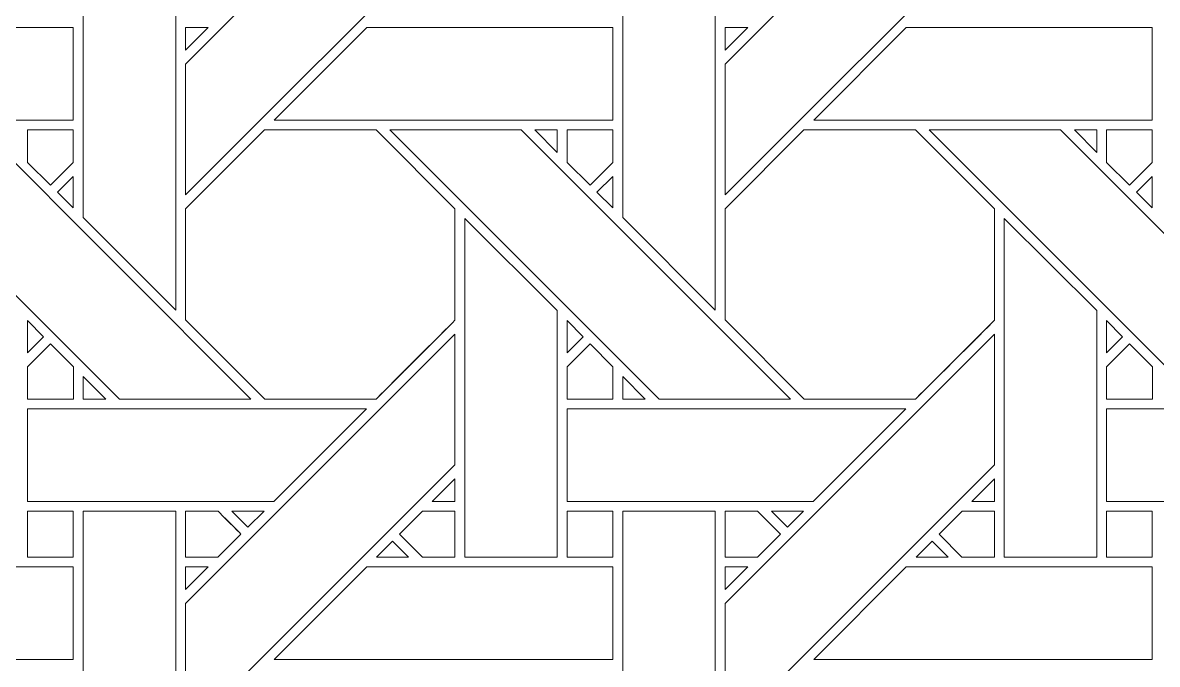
# Model space of a CAD drawing. Header units: inches. Extents: x 4.9 to 19.9, y 1.6 to 16.6.
# Drawn here: x 16.129 to 18.124, y 7.917 to 9.046 of the extents above; entities that cross this region are included whole.
import ezdxf

# ---------------------------------------------------------------- set-up
doc = ezdxf.new("R2010")
doc.units = ezdxf.units.IN
doc.header["$MEASUREMENT"] = 0
doc.layers.add('Design', color=7, linetype='Continuous', lineweight=0)

msp = doc.modelspace()

# ---------------------------------------------------------------- linework, layer by layer
at = {"layer": 'Design'}
for points, knots in [([(12.3829, 16.5948), (8.2407, 16.5948), (4.8829, 13.2369), (4.8829, 9.0948), (4.8829, 4.9526), (8.2407, 1.5948), (12.3829, 1.5948), (16.525, 1.5948), (19.8829, 4.9526), (19.8829, 9.0948), (19.8829, 13.2369), (16.525, 16.5948), (12.3829, 16.5948)], [0, 0, 0, 0, 1, 1, 1, 2, 2, 2, 3, 3, 3, 4, 4, 4, 4]), ([(12.3829, 15.6543), (8.7601, 15.6543), (5.8233, 12.7175), (5.8233, 9.0948), (5.8233, 5.472), (8.7601, 2.5353), (12.3829, 2.5353), (16.0056, 2.5353), (18.9424, 5.472), (18.9424, 9.0948), (18.9424, 12.7175), (16.0056, 15.6543), (12.3829, 15.6543)], [0, 0, 0, 0, 1, 1, 1, 2, 2, 2, 3, 3, 3, 4, 4, 4, 4]), ([(16.4153, 8.9731), (16.4153, 8.9731), (16.889, 9.4467), (16.889, 9.4467), (16.889, 9.4467), (16.889, 9.2166), (16.889, 9.2166), (16.889, 9.2166), (16.4153, 8.743), (16.4153, 8.743), (16.4153, 8.743), (16.4153, 8.9731), (16.4153, 8.9731)], [0, 0, 0, 0, 1, 1, 1, 2, 2, 2, 3, 3, 3, 4, 4, 4, 4]), ([(17.364, 8.9731), (17.364, 8.9731), (17.8377, 9.4467), (17.8377, 9.4467), (17.8377, 9.4467), (17.8377, 9.2166), (17.8377, 9.2166), (17.8377, 9.2166), (17.364, 8.743), (17.364, 8.743), (17.364, 8.743), (17.364, 8.9731), (17.364, 8.9731)], [0, 0, 0, 0, 1, 1, 1, 2, 2, 2, 3, 3, 3, 4, 4, 4, 4]), ([(16.3982, 9.1352), (16.3982, 9.1352), (16.3982, 8.5401), (16.3982, 8.5401), (16.3982, 8.5401), (16.2352, 8.703), (16.2352, 8.703), (16.2352, 8.703), (16.2352, 9.1352), (16.2352, 9.1352), (16.2352, 9.1352), (16.3982, 9.1352), (16.3982, 9.1352)], [0, 0, 0, 0, 1, 1, 1, 2, 2, 2, 3, 3, 3, 4, 4, 4, 4]), ([(17.3469, 9.1352), (17.3469, 9.1352), (17.3469, 8.5401), (17.3469, 8.5401), (17.3469, 8.5401), (17.184, 8.703), (17.184, 8.703), (17.184, 8.703), (17.184, 9.1352), (17.184, 9.1352), (17.184, 9.1352), (17.3469, 9.1352), (17.3469, 9.1352)], [0, 0, 0, 0, 1, 1, 1, 2, 2, 2, 3, 3, 3, 4, 4, 4, 4]), ([(15.6224, 8.8745), (15.6224, 8.8745), (15.7853, 9.0373), (15.7853, 9.0373), (15.7853, 9.0373), (16.2177, 9.0373), (16.2177, 9.0373), (16.2177, 9.0373), (16.2177, 8.8745), (16.2177, 8.8745), (16.2177, 8.8745), (15.6224, 8.8745), (15.6224, 8.8745)], [0, 0, 0, 0, 1, 1, 1, 2, 2, 2, 3, 3, 3, 4, 4, 4, 4]), ([(16.4551, 9.0373), (16.4551, 9.0373), (16.4153, 8.9975), (16.4153, 8.9975), (16.4153, 8.9975), (16.4153, 9.0373), (16.4153, 9.0373), (16.4153, 9.0373), (16.4551, 9.0373), (16.4551, 9.0373)], [0, 0, 0, 0, 1, 1, 1, 2, 2, 2, 3, 3, 3, 3]), ([(16.5711, 8.8745), (16.5711, 8.8745), (16.734, 9.0373), (16.734, 9.0373), (16.734, 9.0373), (17.1664, 9.0373), (17.1664, 9.0373), (17.1664, 9.0373), (17.1664, 8.8745), (17.1664, 8.8745), (17.1664, 8.8745), (16.5711, 8.8745), (16.5711, 8.8745)], [0, 0, 0, 0, 1, 1, 1, 2, 2, 2, 3, 3, 3, 4, 4, 4, 4]), ([(17.4039, 9.0373), (17.4039, 9.0373), (17.364, 8.9974), (17.364, 8.9974), (17.364, 8.9974), (17.364, 9.0373), (17.364, 9.0373), (17.364, 9.0373), (17.4039, 9.0373), (17.4039, 9.0373)], [0, 0, 0, 0, 1, 1, 1, 2, 2, 2, 3, 3, 3, 3]), ([(18.1152, 9.0373), (18.1152, 9.0373), (18.1152, 8.8745), (18.1152, 8.8745), (18.1152, 8.8745), (17.5199, 8.8745), (17.5199, 8.8745), (17.5199, 8.8745), (17.6827, 9.0373), (17.6827, 9.0373), (17.6827, 9.0373), (18.1152, 9.0373), (18.1152, 9.0373)], [0, 0, 0, 0, 1, 1, 1, 2, 2, 2, 3, 3, 3, 4, 4, 4, 4]), ([(16.2993, 8.3837), (16.2993, 8.3837), (15.8257, 8.8573), (15.8257, 8.8573), (15.8257, 8.8573), (16.0567, 8.8573), (16.0567, 8.8573), (16.0567, 8.8573), (16.5303, 8.3837), (16.5303, 8.3837), (16.5303, 8.3837), (16.2993, 8.3837), (16.2993, 8.3837)], [0, 0, 0, 0, 1, 1, 1, 2, 2, 2, 3, 3, 3, 4, 4, 4, 4]), ([(16.2177, 8.8573), (16.2177, 8.8573), (16.2177, 8.7997), (16.2177, 8.7997), (16.2177, 8.7997), (16.1778, 8.7598), (16.1778, 8.7598), (16.1778, 8.7598), (16.1375, 8.8001), (16.1375, 8.8001), (16.1375, 8.8001), (16.1375, 8.8573), (16.1375, 8.8573), (16.1375, 8.8573), (16.2177, 8.8573), (16.2177, 8.8573)], [0, 0, 0, 0, 1, 1, 1, 2, 2, 2, 3, 3, 3, 4, 4, 4, 5, 5, 5, 5]), ([(16.1778, 8.7598), (16.1778, 8.7598), (16.1375, 8.8001), (16.1375, 8.8001), (16.1375, 8.8001), (16.1375, 8.8573), (16.1375, 8.8573), (16.1375, 8.8573), (16.2177, 8.8573), (16.2177, 8.8573), (16.2177, 8.8573), (16.2177, 8.7997), (16.2177, 8.7997), (16.2177, 8.7997), (16.1778, 8.7598), (16.1778, 8.7598)], [0, 0, 0, 0, 1, 1, 1, 2, 2, 2, 3, 3, 3, 4, 4, 4, 5, 5, 5, 5]), ([(16.554, 8.8573), (16.554, 8.8573), (16.7502, 8.8573), (16.7502, 8.8573), (16.7502, 8.8573), (16.889, 8.7186), (16.889, 8.7186), (16.889, 8.7186), (16.889, 8.5224), (16.889, 8.5224), (16.8712, 8.5045), (16.7593, 8.3927), (16.7503, 8.3837), (16.7503, 8.3837), (16.5546, 8.3837), (16.5546, 8.3837), (16.5546, 8.3837), (16.4153, 8.5229), (16.4153, 8.5229), (16.4153, 8.5229), (16.4153, 8.7186), (16.4153, 8.7186), (16.4153, 8.7186), (16.554, 8.8573), (16.554, 8.8573)], [0, 0, 0, 0, 1, 1, 1, 2, 2, 2, 3, 3, 3, 4, 4, 4, 5, 5, 5, 6, 6, 6, 7, 7, 7, 8, 8, 8, 8]), ([(16.889, 8.5224), (16.871, 8.5042), (16.7591, 8.3925), (16.7503, 8.3837), (16.7503, 8.3837), (16.5546, 8.3837), (16.5546, 8.3837), (16.5546, 8.3837), (16.4153, 8.5229), (16.4153, 8.5229), (16.4153, 8.5229), (16.4153, 8.7186), (16.4153, 8.7186), (16.4153, 8.7186), (16.554, 8.8573), (16.554, 8.8573), (16.554, 8.8573), (16.7502, 8.8573), (16.7502, 8.8573), (16.7502, 8.8573), (16.889, 8.7186), (16.889, 8.7186), (16.889, 8.7186), (16.889, 8.5224), (16.889, 8.5224)], [0, 0, 0, 0, 1, 1, 1, 2, 2, 2, 3, 3, 3, 4, 4, 4, 5, 5, 5, 6, 6, 6, 7, 7, 7, 8, 8, 8, 8]), ([(17.248, 8.3837), (17.248, 8.3837), (16.7745, 8.8573), (16.7745, 8.8573), (16.7745, 8.8573), (17.0054, 8.8573), (17.0054, 8.8573), (17.0054, 8.8573), (17.479, 8.3837), (17.479, 8.3837), (17.479, 8.3837), (17.248, 8.3837), (17.248, 8.3837)], [0, 0, 0, 0, 1, 1, 1, 2, 2, 2, 3, 3, 3, 4, 4, 4, 4]), ([(17.069, 8.8573), (17.069, 8.8573), (17.069, 8.8175), (17.069, 8.8175), (17.069, 8.8175), (17.0295, 8.8573), (17.0295, 8.8573), (17.0295, 8.8573), (17.069, 8.8573), (17.069, 8.8573)], [0, 0, 0, 0, 1, 1, 1, 2, 2, 2, 3, 3, 3, 3]), ([(17.1665, 8.8573), (17.1665, 8.8573), (17.1665, 8.7997), (17.1665, 8.7997), (17.1665, 8.7997), (17.1265, 8.7598), (17.1265, 8.7598), (17.1265, 8.7598), (17.0862, 8.8001), (17.0862, 8.8001), (17.0862, 8.8001), (17.0862, 8.8573), (17.0862, 8.8573), (17.0862, 8.8573), (17.1665, 8.8573), (17.1665, 8.8573)], [0, 0, 0, 0, 1, 1, 1, 2, 2, 2, 3, 3, 3, 4, 4, 4, 5, 5, 5, 5]), ([(17.1265, 8.7598), (17.1265, 8.7598), (17.0862, 8.8001), (17.0862, 8.8001), (17.0862, 8.8001), (17.0862, 8.8573), (17.0862, 8.8573), (17.0862, 8.8573), (17.1665, 8.8573), (17.1665, 8.8573), (17.1665, 8.8573), (17.1665, 8.7997), (17.1665, 8.7997), (17.1665, 8.7997), (17.1265, 8.7598), (17.1265, 8.7598)], [0, 0, 0, 0, 1, 1, 1, 2, 2, 2, 3, 3, 3, 4, 4, 4, 5, 5, 5, 5]), ([(17.5028, 8.8573), (17.5028, 8.8573), (17.699, 8.8573), (17.699, 8.8573), (17.699, 8.8573), (17.8377, 8.7186), (17.8377, 8.7186), (17.8377, 8.7186), (17.8377, 8.5224), (17.8377, 8.5224), (17.8199, 8.5044), (17.708, 8.3927), (17.699, 8.3837), (17.699, 8.3837), (17.5033, 8.3837), (17.5033, 8.3837), (17.5033, 8.3837), (17.3641, 8.5229), (17.3641, 8.5229), (17.3641, 8.5229), (17.3641, 8.7186), (17.3641, 8.7186), (17.3641, 8.7186), (17.5028, 8.8573), (17.5028, 8.8573)], [0, 0, 0, 0, 1, 1, 1, 2, 2, 2, 3, 3, 3, 4, 4, 4, 5, 5, 5, 6, 6, 6, 7, 7, 7, 8, 8, 8, 8]), ([(17.8377, 8.5224), (17.8204, 8.5049), (17.7084, 8.3931), (17.699, 8.3837), (17.699, 8.3837), (17.5033, 8.3837), (17.5033, 8.3837), (17.5033, 8.3837), (17.3641, 8.5229), (17.3641, 8.5229), (17.3641, 8.5229), (17.3641, 8.7186), (17.3641, 8.7186), (17.3641, 8.7186), (17.5028, 8.8573), (17.5028, 8.8573), (17.5028, 8.8573), (17.699, 8.8573), (17.699, 8.8573), (17.699, 8.8573), (17.8377, 8.7186), (17.8377, 8.7186), (17.8377, 8.7186), (17.8377, 8.5224), (17.8377, 8.5224)], [0, 0, 0, 0, 1, 1, 1, 2, 2, 2, 3, 3, 3, 4, 4, 4, 5, 5, 5, 6, 6, 6, 7, 7, 7, 8, 8, 8, 8]), ([(18.1967, 8.3837), (18.1967, 8.3837), (17.7232, 8.8573), (17.7232, 8.8573), (17.7232, 8.8573), (17.9541, 8.8573), (17.9541, 8.8573), (17.9541, 8.8573), (18.4278, 8.3837), (18.4278, 8.3837), (18.4278, 8.3837), (18.1967, 8.3837), (18.1967, 8.3837)], [0, 0, 0, 0, 1, 1, 1, 2, 2, 2, 3, 3, 3, 4, 4, 4, 4]), ([(18.0177, 8.8573), (18.0177, 8.8573), (18.0177, 8.8175), (18.0177, 8.8175), (18.0177, 8.8175), (17.9783, 8.8573), (17.9783, 8.8573), (17.9783, 8.8573), (18.0177, 8.8573), (18.0177, 8.8573)], [0, 0, 0, 0, 1, 1, 1, 2, 2, 2, 3, 3, 3, 3]), ([(18.1152, 8.8573), (18.1152, 8.8573), (18.1152, 8.7997), (18.1152, 8.7997), (18.1152, 8.7997), (18.0753, 8.7598), (18.0753, 8.7598), (18.0753, 8.7598), (18.0349, 8.8001), (18.0349, 8.8001), (18.0349, 8.8001), (18.0349, 8.8573), (18.0349, 8.8573), (18.0349, 8.8573), (18.1152, 8.8573), (18.1152, 8.8573)], [0, 0, 0, 0, 1, 1, 1, 2, 2, 2, 3, 3, 3, 4, 4, 4, 5, 5, 5, 5]), ([(18.0753, 8.7598), (18.0753, 8.7598), (18.0349, 8.8001), (18.0349, 8.8001), (18.0349, 8.8001), (18.0349, 8.8573), (18.0349, 8.8573), (18.0349, 8.8573), (18.1152, 8.8573), (18.1152, 8.8573), (18.1152, 8.8573), (18.1152, 8.7997), (18.1152, 8.7997), (18.1152, 8.7997), (18.0753, 8.7598), (18.0753, 8.7598)], [0, 0, 0, 0, 1, 1, 1, 2, 2, 2, 3, 3, 3, 4, 4, 4, 5, 5, 5, 5]), ([(16.2177, 8.7755), (16.2177, 8.7755), (16.2177, 8.7203), (16.2177, 8.7203), (16.2177, 8.7203), (16.1899, 8.7477), (16.1899, 8.7477), (16.1899, 8.7477), (16.2177, 8.7755), (16.2177, 8.7755)], [0, 0, 0, 0, 1, 1, 1, 2, 2, 2, 3, 3, 3, 3]), ([(17.1664, 8.7755), (17.1664, 8.7755), (17.1664, 8.7203), (17.1664, 8.7203), (17.1664, 8.7203), (17.1387, 8.7477), (17.1387, 8.7477), (17.1387, 8.7477), (17.1664, 8.7755), (17.1664, 8.7755)], [0, 0, 0, 0, 1, 1, 1, 2, 2, 2, 3, 3, 3, 3]), ([(18.1152, 8.7755), (18.1152, 8.7755), (18.1152, 8.7203), (18.1152, 8.7203), (18.1152, 8.7203), (18.0874, 8.7477), (18.0874, 8.7477), (18.0874, 8.7477), (18.1152, 8.7755), (18.1152, 8.7755)], [0, 0, 0, 0, 1, 1, 1, 2, 2, 2, 3, 3, 3, 3]), ([(16.9061, 8.1057), (16.9061, 8.1057), (16.9061, 8.7015), (16.9061, 8.7015), (16.9061, 8.7015), (17.0689, 8.5394), (17.0689, 8.5394), (17.0689, 8.5394), (17.0689, 8.1057), (17.0689, 8.1057), (17.0689, 8.1057), (16.9061, 8.1057), (16.9061, 8.1057)], [0, 0, 0, 0, 1, 1, 1, 2, 2, 2, 3, 3, 3, 4, 4, 4, 4]), ([(17.8548, 8.1057), (17.8548, 8.1057), (17.8548, 8.7015), (17.8548, 8.7015), (17.8548, 8.7015), (18.0176, 8.5394), (18.0176, 8.5394), (18.0176, 8.5394), (18.0176, 8.1057), (18.0176, 8.1057), (18.0176, 8.1057), (17.8548, 8.1057), (17.8548, 8.1057)], [0, 0, 0, 0, 1, 1, 1, 2, 2, 2, 3, 3, 3, 4, 4, 4, 4]), ([(16.1374, 8.4651), (16.1374, 8.4651), (16.1374, 8.5219), (16.1374, 8.5219), (16.1374, 8.5219), (16.1656, 8.4933), (16.1656, 8.4933), (16.1656, 8.4933), (16.1374, 8.4651), (16.1374, 8.4651)], [0, 0, 0, 0, 1, 1, 1, 2, 2, 2, 3, 3, 3, 3]), ([(17.0862, 8.4651), (17.0862, 8.4651), (17.0862, 8.5219), (17.0862, 8.5219), (17.0862, 8.5219), (17.1144, 8.4933), (17.1144, 8.4933), (17.1144, 8.4933), (17.0862, 8.4651), (17.0862, 8.4651)], [0, 0, 0, 0, 1, 1, 1, 2, 2, 2, 3, 3, 3, 3]), ([(18.0349, 8.4651), (18.0349, 8.4651), (18.0349, 8.5219), (18.0349, 8.5219), (18.0349, 8.5219), (18.0631, 8.4933), (18.0631, 8.4933), (18.0631, 8.4933), (18.0349, 8.4651), (18.0349, 8.4651)], [0, 0, 0, 0, 1, 1, 1, 2, 2, 2, 3, 3, 3, 3]), ([(16.1375, 8.3834), (16.1375, 8.3834), (16.1375, 8.4407), (16.1375, 8.4407), (16.1375, 8.4407), (16.1778, 8.4811), (16.1778, 8.4811), (16.1778, 8.4811), (16.2181, 8.4407), (16.2181, 8.4407), (16.2181, 8.4407), (16.2181, 8.3834), (16.2181, 8.3834), (16.2181, 8.3834), (16.1375, 8.3834), (16.1375, 8.3834)], [0, 0, 0, 0, 1, 1, 1, 2, 2, 2, 3, 3, 3, 4, 4, 4, 5, 5, 5, 5]), ([(16.1778, 8.4811), (16.1778, 8.4811), (16.2181, 8.4407), (16.2181, 8.4407), (16.2181, 8.4407), (16.2181, 8.3834), (16.2181, 8.3834), (16.2181, 8.3834), (16.1375, 8.3834), (16.1375, 8.3834), (16.1375, 8.3834), (16.1375, 8.4407), (16.1375, 8.4407), (16.1375, 8.4407), (16.1778, 8.4811), (16.1778, 8.4811)], [0, 0, 0, 0, 1, 1, 1, 2, 2, 2, 3, 3, 3, 4, 4, 4, 5, 5, 5, 5]), ([(16.4153, 8.0244), (16.4153, 8.0244), (16.889, 8.498), (16.889, 8.498), (16.889, 8.498), (16.889, 8.2679), (16.889, 8.2679), (16.889, 8.2679), (16.4153, 7.7943), (16.4153, 7.7943), (16.4153, 7.7943), (16.4153, 8.0244), (16.4153, 8.0244)], [0, 0, 0, 0, 1, 1, 1, 2, 2, 2, 3, 3, 3, 4, 4, 4, 4]), ([(17.0862, 8.3834), (17.0862, 8.3834), (17.0862, 8.4407), (17.0862, 8.4407), (17.0862, 8.4407), (17.1265, 8.4811), (17.1265, 8.4811), (17.1265, 8.4811), (17.1669, 8.4407), (17.1669, 8.4407), (17.1669, 8.4407), (17.1669, 8.3834), (17.1669, 8.3834), (17.1669, 8.3834), (17.0862, 8.3834), (17.0862, 8.3834)], [0, 0, 0, 0, 1, 1, 1, 2, 2, 2, 3, 3, 3, 4, 4, 4, 5, 5, 5, 5]), ([(17.1265, 8.4811), (17.1265, 8.4811), (17.1669, 8.4407), (17.1669, 8.4407), (17.1669, 8.4407), (17.1669, 8.3834), (17.1669, 8.3834), (17.1669, 8.3834), (17.0862, 8.3834), (17.0862, 8.3834), (17.0862, 8.3834), (17.0862, 8.4407), (17.0862, 8.4407), (17.0862, 8.4407), (17.1265, 8.4811), (17.1265, 8.4811)], [0, 0, 0, 0, 1, 1, 1, 2, 2, 2, 3, 3, 3, 4, 4, 4, 5, 5, 5, 5]), ([(17.364, 8.0244), (17.364, 8.0244), (17.8377, 8.498), (17.8377, 8.498), (17.8377, 8.498), (17.8377, 8.2679), (17.8377, 8.2679), (17.8377, 8.2679), (17.364, 7.7943), (17.364, 7.7943), (17.364, 7.7943), (17.364, 8.0244), (17.364, 8.0244)], [0, 0, 0, 0, 1, 1, 1, 2, 2, 2, 3, 3, 3, 4, 4, 4, 4]), ([(18.0349, 8.3834), (18.0349, 8.3834), (18.0349, 8.4407), (18.0349, 8.4407), (18.0349, 8.4407), (18.0753, 8.4811), (18.0753, 8.4811), (18.0753, 8.4811), (18.1156, 8.4407), (18.1156, 8.4407), (18.1156, 8.4407), (18.1156, 8.3834), (18.1156, 8.3834), (18.1156, 8.3834), (18.0349, 8.3834), (18.0349, 8.3834)], [0, 0, 0, 0, 1, 1, 1, 2, 2, 2, 3, 3, 3, 4, 4, 4, 5, 5, 5, 5]), ([(18.0753, 8.4811), (18.0753, 8.4811), (18.1156, 8.4407), (18.1156, 8.4407), (18.1156, 8.4407), (18.1156, 8.3834), (18.1156, 8.3834), (18.1156, 8.3834), (18.0349, 8.3834), (18.0349, 8.3834), (18.0349, 8.3834), (18.0349, 8.4407), (18.0349, 8.4407), (18.0349, 8.4407), (18.0753, 8.4811), (18.0753, 8.4811)], [0, 0, 0, 0, 1, 1, 1, 2, 2, 2, 3, 3, 3, 4, 4, 4, 5, 5, 5, 5]), ([(16.2354, 8.3837), (16.2354, 8.3837), (16.2354, 8.4235), (16.2354, 8.4235), (16.2354, 8.4235), (16.2751, 8.3837), (16.2751, 8.3837), (16.2751, 8.3837), (16.2354, 8.3837), (16.2354, 8.3837)], [0, 0, 0, 0, 1, 1, 1, 2, 2, 2, 3, 3, 3, 3]), ([(17.1841, 8.3837), (17.1841, 8.3837), (17.1841, 8.4235), (17.1841, 8.4235), (17.1841, 8.4235), (17.2238, 8.3837), (17.2238, 8.3837), (17.2238, 8.3837), (17.1841, 8.3837), (17.1841, 8.3837)], [0, 0, 0, 0, 1, 1, 1, 2, 2, 2, 3, 3, 3, 3]), ([(16.1375, 8.2037), (16.1375, 8.2037), (16.1375, 8.3664), (16.1375, 8.3664), (16.1375, 8.3664), (16.7332, 8.3664), (16.7332, 8.3664), (16.7332, 8.3664), (16.5704, 8.2037), (16.5704, 8.2037), (16.5704, 8.2037), (16.1375, 8.2037), (16.1375, 8.2037)], [0, 0, 0, 0, 1, 1, 1, 2, 2, 2, 3, 3, 3, 4, 4, 4, 4]), ([(17.0862, 8.2037), (17.0862, 8.2037), (17.0862, 8.3664), (17.0862, 8.3664), (17.0862, 8.3664), (17.6819, 8.3664), (17.6819, 8.3664), (17.6819, 8.3664), (17.5191, 8.2037), (17.5191, 8.2037), (17.5191, 8.2037), (17.0862, 8.2037), (17.0862, 8.2037)], [0, 0, 0, 0, 1, 1, 1, 2, 2, 2, 3, 3, 3, 4, 4, 4, 4]), ([(18.0349, 8.2037), (18.0349, 8.2037), (18.0349, 8.3664), (18.0349, 8.3664), (18.0349, 8.3664), (18.6306, 8.3664), (18.6306, 8.3664), (18.6306, 8.3664), (18.4679, 8.2037), (18.4679, 8.2037), (18.4679, 8.2037), (18.0349, 8.2037), (18.0349, 8.2037)], [0, 0, 0, 0, 1, 1, 1, 2, 2, 2, 3, 3, 3, 4, 4, 4, 4]), ([(16.889, 8.2435), (16.889, 8.2435), (16.889, 8.2038), (16.889, 8.2038), (16.889, 8.2038), (16.8492, 8.2038), (16.8492, 8.2038), (16.8492, 8.2038), (16.889, 8.2435), (16.889, 8.2435)], [0, 0, 0, 0, 1, 1, 1, 2, 2, 2, 3, 3, 3, 3]), ([(17.8377, 8.2435), (17.8377, 8.2435), (17.8377, 8.2038), (17.8377, 8.2038), (17.8377, 8.2038), (17.7979, 8.2038), (17.7979, 8.2038), (17.7979, 8.2038), (17.8377, 8.2435), (17.8377, 8.2435)], [0, 0, 0, 0, 1, 1, 1, 2, 2, 2, 3, 3, 3, 3]), ([(16.1375, 8.1865), (16.1375, 8.1865), (16.2177, 8.1865), (16.2177, 8.1865), (16.2177, 8.1865), (16.2177, 8.1057), (16.2177, 8.1057), (16.2177, 8.1057), (16.1375, 8.1057), (16.1375, 8.1057), (16.1375, 8.1057), (16.1375, 8.1865), (16.1375, 8.1865)], [0, 0, 0, 0, 1, 1, 1, 2, 2, 2, 3, 3, 3, 4, 4, 4, 4]), ([(16.1375, 8.1057), (16.1375, 8.1057), (16.1375, 8.1865), (16.1375, 8.1865), (16.1375, 8.1865), (16.2177, 8.1865), (16.2177, 8.1865), (16.2177, 8.1865), (16.2177, 8.1057), (16.2177, 8.1057), (16.2177, 8.1057), (16.1375, 8.1057), (16.1375, 8.1057)], [0, 0, 0, 0, 1, 1, 1, 2, 2, 2, 3, 3, 3, 4, 4, 4, 4]), ([(16.3982, 8.1865), (16.3982, 8.1865), (16.3982, 7.5914), (16.3982, 7.5914), (16.3982, 7.5914), (16.2352, 7.7543), (16.2352, 7.7543), (16.2352, 7.7543), (16.2352, 8.1865), (16.2352, 8.1865), (16.2352, 8.1865), (16.3982, 8.1865), (16.3982, 8.1865)], [0, 0, 0, 0, 1, 1, 1, 2, 2, 2, 3, 3, 3, 4, 4, 4, 4]), ([(16.4724, 8.1865), (16.4775, 8.1813), (16.5083, 8.1505), (16.5127, 8.1461), (16.5127, 8.1461), (16.4723, 8.1057), (16.4723, 8.1057), (16.4723, 8.1057), (16.4153, 8.1057), (16.4153, 8.1057), (16.4153, 8.1057), (16.4153, 8.1865), (16.4153, 8.1865), (16.4153, 8.1865), (16.4724, 8.1865), (16.4724, 8.1865)], [0, 0, 0, 0, 1, 1, 1, 2, 2, 2, 3, 3, 3, 4, 4, 4, 5, 5, 5, 5]), ([(16.4153, 8.1057), (16.4153, 8.1057), (16.4153, 8.1865), (16.4153, 8.1865), (16.4153, 8.1865), (16.4724, 8.1865), (16.4724, 8.1865), (16.4777, 8.1812), (16.5085, 8.1503), (16.5127, 8.1461), (16.5127, 8.1461), (16.4723, 8.1057), (16.4723, 8.1057), (16.4723, 8.1057), (16.4153, 8.1057), (16.4153, 8.1057)], [0, 0, 0, 0, 1, 1, 1, 2, 2, 2, 3, 3, 3, 4, 4, 4, 5, 5, 5, 5]), ([(16.4967, 8.1865), (16.4967, 8.1865), (16.5532, 8.1865), (16.5532, 8.1865), (16.5532, 8.1865), (16.5249, 8.1583), (16.5249, 8.1583), (16.5249, 8.1583), (16.4967, 8.1865), (16.4967, 8.1865)], [0, 0, 0, 0, 1, 1, 1, 2, 2, 2, 3, 3, 3, 3]), ([(16.889, 8.1865), (16.889, 8.1865), (16.889, 8.1057), (16.889, 8.1057), (16.889, 8.1057), (16.8319, 8.1057), (16.8319, 8.1057), (16.8319, 8.1057), (16.7915, 8.1461), (16.7915, 8.1461), (16.7915, 8.1461), (16.832, 8.1865), (16.832, 8.1865), (16.832, 8.1865), (16.889, 8.1865), (16.889, 8.1865)], [0, 0, 0, 0, 1, 1, 1, 2, 2, 2, 3, 3, 3, 4, 4, 4, 5, 5, 5, 5]), ([(16.7915, 8.1461), (16.7915, 8.1461), (16.832, 8.1865), (16.832, 8.1865), (16.832, 8.1865), (16.889, 8.1865), (16.889, 8.1865), (16.889, 8.1865), (16.889, 8.1057), (16.889, 8.1057), (16.889, 8.1057), (16.8319, 8.1057), (16.8319, 8.1057), (16.8319, 8.1057), (16.7915, 8.1461), (16.7915, 8.1461)], [0, 0, 0, 0, 1, 1, 1, 2, 2, 2, 3, 3, 3, 4, 4, 4, 5, 5, 5, 5]), ([(17.0862, 8.1057), (17.0862, 8.1057), (17.0862, 8.1865), (17.0862, 8.1865), (17.0862, 8.1865), (17.1665, 8.1865), (17.1665, 8.1865), (17.1665, 8.1865), (17.1665, 8.1057), (17.1665, 8.1057), (17.1665, 8.1057), (17.0862, 8.1057), (17.0862, 8.1057)], [0, 0, 0, 0, 1, 1, 1, 2, 2, 2, 3, 3, 3, 4, 4, 4, 4]), ([(17.0862, 8.1057), (17.0862, 8.1057), (17.0862, 8.1865), (17.0862, 8.1865), (17.0862, 8.1865), (17.1665, 8.1865), (17.1665, 8.1865), (17.1665, 8.1865), (17.1665, 8.1057), (17.1665, 8.1057), (17.1665, 8.1057), (17.0862, 8.1057), (17.0862, 8.1057)], [0, 0, 0, 0, 1, 1, 1, 2, 2, 2, 3, 3, 3, 4, 4, 4, 4]), ([(17.3469, 8.1865), (17.3469, 8.1865), (17.3469, 7.5914), (17.3469, 7.5914), (17.3469, 7.5914), (17.184, 7.7543), (17.184, 7.7543), (17.184, 7.7543), (17.184, 8.1865), (17.184, 8.1865), (17.184, 8.1865), (17.3469, 8.1865), (17.3469, 8.1865)], [0, 0, 0, 0, 1, 1, 1, 2, 2, 2, 3, 3, 3, 4, 4, 4, 4]), ([(17.4211, 8.1865), (17.4263, 8.1813), (17.457, 8.1505), (17.4615, 8.1461), (17.4615, 8.1461), (17.421, 8.1057), (17.421, 8.1057), (17.421, 8.1057), (17.3641, 8.1057), (17.3641, 8.1057), (17.3641, 8.1057), (17.3641, 8.1865), (17.3641, 8.1865), (17.3641, 8.1865), (17.4211, 8.1865), (17.4211, 8.1865)], [0, 0, 0, 0, 1, 1, 1, 2, 2, 2, 3, 3, 3, 4, 4, 4, 5, 5, 5, 5]), ([(17.3641, 8.1057), (17.3641, 8.1057), (17.3641, 8.1865), (17.3641, 8.1865), (17.3641, 8.1865), (17.4211, 8.1865), (17.4211, 8.1865), (17.4211, 8.1865), (17.4615, 8.1461), (17.4615, 8.1461), (17.4615, 8.1461), (17.421, 8.1057), (17.421, 8.1057), (17.421, 8.1057), (17.3641, 8.1057), (17.3641, 8.1057)], [0, 0, 0, 0, 1, 1, 1, 2, 2, 2, 3, 3, 3, 4, 4, 4, 5, 5, 5, 5]), ([(17.4455, 8.1865), (17.4455, 8.1865), (17.5019, 8.1865), (17.5019, 8.1865), (17.5019, 8.1865), (17.4736, 8.1583), (17.4736, 8.1583), (17.4736, 8.1583), (17.4455, 8.1865), (17.4455, 8.1865)], [0, 0, 0, 0, 1, 1, 1, 2, 2, 2, 3, 3, 3, 3]), ([(17.7806, 8.1057), (17.7806, 8.1057), (17.7403, 8.1461), (17.7403, 8.1461), (17.7403, 8.1461), (17.7807, 8.1865), (17.7807, 8.1865), (17.7807, 8.1865), (17.8377, 8.1865), (17.8377, 8.1865), (17.8377, 8.1865), (17.8377, 8.1057), (17.8377, 8.1057), (17.8377, 8.1057), (17.7806, 8.1057), (17.7806, 8.1057)], [0, 0, 0, 0, 1, 1, 1, 2, 2, 2, 3, 3, 3, 4, 4, 4, 5, 5, 5, 5]), ([(17.7403, 8.1461), (17.7403, 8.1461), (17.7807, 8.1865), (17.7807, 8.1865), (17.7807, 8.1865), (17.8377, 8.1865), (17.8377, 8.1865), (17.8377, 8.1865), (17.8377, 8.1057), (17.8377, 8.1057), (17.8377, 8.1057), (17.7806, 8.1057), (17.7806, 8.1057), (17.7806, 8.1057), (17.7403, 8.1461), (17.7403, 8.1461)], [0, 0, 0, 0, 1, 1, 1, 2, 2, 2, 3, 3, 3, 4, 4, 4, 5, 5, 5, 5]), ([(18.1152, 8.1057), (18.1152, 8.1057), (18.0349, 8.1057), (18.0349, 8.1057), (18.0349, 8.1057), (18.0349, 8.1865), (18.0349, 8.1865), (18.0349, 8.1865), (18.1152, 8.1865), (18.1152, 8.1865), (18.1152, 8.1865), (18.1152, 8.1057), (18.1152, 8.1057)], [0, 0, 0, 0, 1, 1, 1, 2, 2, 2, 3, 3, 3, 4, 4, 4, 4]), ([(18.0349, 8.1057), (18.0349, 8.1057), (18.0349, 8.1865), (18.0349, 8.1865), (18.0349, 8.1865), (18.1152, 8.1865), (18.1152, 8.1865), (18.1152, 8.1865), (18.1152, 8.1057), (18.1152, 8.1057), (18.1152, 8.1057), (18.0349, 8.1057), (18.0349, 8.1057)], [0, 0, 0, 0, 1, 1, 1, 2, 2, 2, 3, 3, 3, 4, 4, 4, 4]), ([(16.7794, 8.1339), (16.7794, 8.1339), (16.8076, 8.1057), (16.8076, 8.1057), (16.8076, 8.1057), (16.7511, 8.1057), (16.7511, 8.1057), (16.7511, 8.1057), (16.7794, 8.1339), (16.7794, 8.1339)], [0, 0, 0, 0, 1, 1, 1, 2, 2, 2, 3, 3, 3, 3]), ([(17.7281, 8.1339), (17.7281, 8.1339), (17.7564, 8.1057), (17.7564, 8.1057), (17.7564, 8.1057), (17.6999, 8.1057), (17.6999, 8.1057), (17.6999, 8.1057), (17.7281, 8.1339), (17.7281, 8.1339)], [0, 0, 0, 0, 1, 1, 1, 2, 2, 2, 3, 3, 3, 3]), ([(15.6224, 7.9257), (15.6224, 7.9257), (15.7853, 8.0885), (15.7853, 8.0885), (15.7853, 8.0885), (16.2177, 8.0885), (16.2177, 8.0885), (16.2177, 8.0885), (16.2177, 7.9257), (16.2177, 7.9257), (16.2177, 7.9257), (15.6224, 7.9257), (15.6224, 7.9257)], [0, 0, 0, 0, 1, 1, 1, 2, 2, 2, 3, 3, 3, 4, 4, 4, 4]), ([(16.4551, 8.0885), (16.4551, 8.0885), (16.4153, 8.0487), (16.4153, 8.0487), (16.4153, 8.0487), (16.4153, 8.0885), (16.4153, 8.0885), (16.4153, 8.0885), (16.4551, 8.0885), (16.4551, 8.0885)], [0, 0, 0, 0, 1, 1, 1, 2, 2, 2, 3, 3, 3, 3]), ([(16.5711, 7.9257), (16.5711, 7.9257), (16.734, 8.0885), (16.734, 8.0885), (16.734, 8.0885), (17.1664, 8.0885), (17.1664, 8.0885), (17.1664, 8.0885), (17.1664, 7.9257), (17.1664, 7.9257), (17.1664, 7.9257), (16.5711, 7.9257), (16.5711, 7.9257)], [0, 0, 0, 0, 1, 1, 1, 2, 2, 2, 3, 3, 3, 4, 4, 4, 4]), ([(17.4039, 8.0885), (17.4039, 8.0885), (17.364, 8.0487), (17.364, 8.0487), (17.364, 8.0487), (17.364, 8.0885), (17.364, 8.0885), (17.364, 8.0885), (17.4039, 8.0885), (17.4039, 8.0885)], [0, 0, 0, 0, 1, 1, 1, 2, 2, 2, 3, 3, 3, 3]), ([(17.5199, 7.9257), (17.5199, 7.9257), (17.6827, 8.0885), (17.6827, 8.0885), (17.6827, 8.0885), (18.1152, 8.0885), (18.1152, 8.0885), (18.1152, 8.0885), (18.1152, 7.9257), (18.1152, 7.9257), (18.1152, 7.9257), (17.5199, 7.9257), (17.5199, 7.9257)], [0, 0, 0, 0, 1, 1, 1, 2, 2, 2, 3, 3, 3, 4, 4, 4, 4])]:
    msp.add_open_spline(points, degree=3, knots=knots, dxfattribs=at)

doc.saveas('drawing.dxf')
